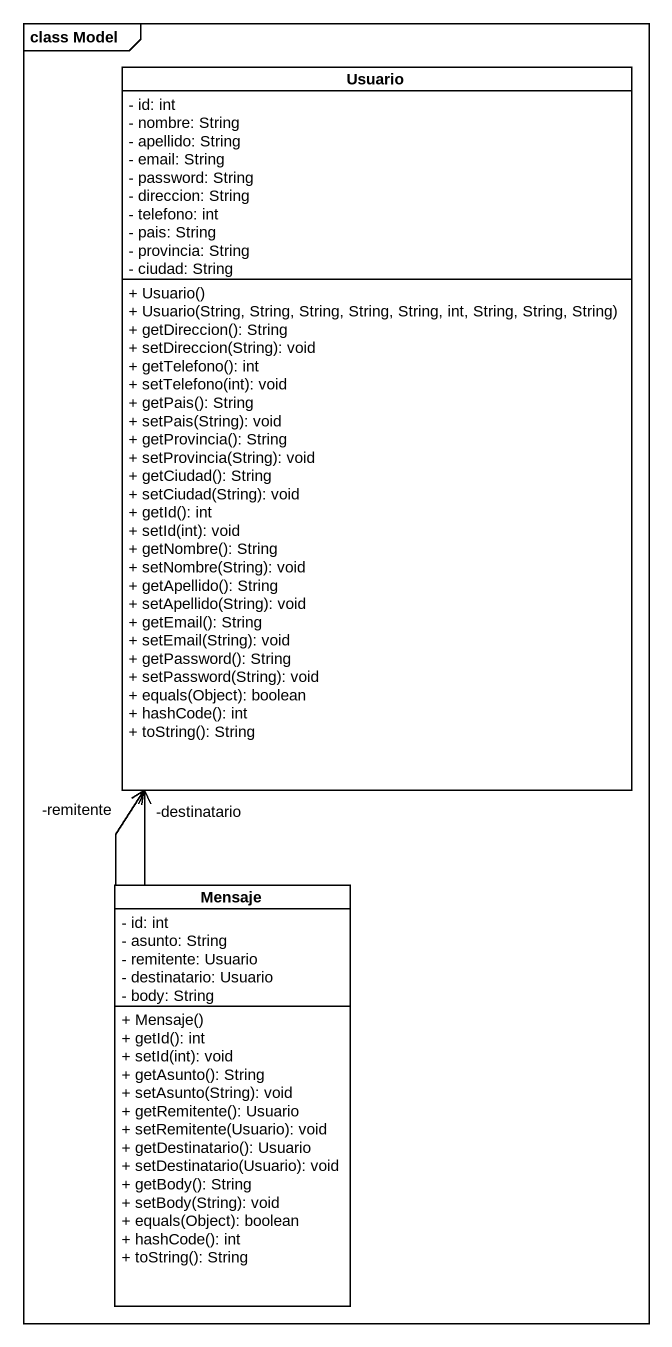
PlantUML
@startuml
mainframe class Model
hide circle
hide empty members
skinparam classAttributeIconSize 0
class Usuario {
  - id: int
  - nombre: String
  - apellido: String
  - email: String
  - password: String
  - direccion: String
  - telefono: int
  - pais: String
  - provincia: String
  - ciudad: String
  + Usuario()
  + Usuario(String, String, String, String, String, int, String, String, String)
  + getDireccion(): String
  + setDireccion(String): void
  + getTelefono(): int
  + setTelefono(int): void
  + getPais(): String
  + setPais(String): void
  + getProvincia(): String
  + setProvincia(String): void
  + getCiudad(): String
  + setCiudad(String): void
  + getId(): int
  + setId(int): void
  + getNombre(): String
  + setNombre(String): void
  + getApellido(): String
  + setApellido(String): void
  + getEmail(): String
  + setEmail(String): void
  + getPassword(): String
  + setPassword(String): void
  + equals(Object): boolean
  + hashCode(): int
  + toString(): String
}
class Mensaje {
  - id: int
  - asunto: String
  - remitente: Usuario
  - destinatario: Usuario
  - body: String
  + Mensaje()
  + getId(): int
  + setId(int): void
  + getAsunto(): String
  + setAsunto(String): void
  + getRemitente(): Usuario
  + setRemitente(Usuario): void
  + getDestinatario(): Usuario
  + setDestinatario(Usuario): void
  + getBody(): String
  + setBody(String): void
  + equals(Object): boolean
  + hashCode(): int
  + toString(): String
}
Mensaje -up-> "-destinatario" Usuario
Mensaje -up-> "-remitente" Usuario
@enduml
